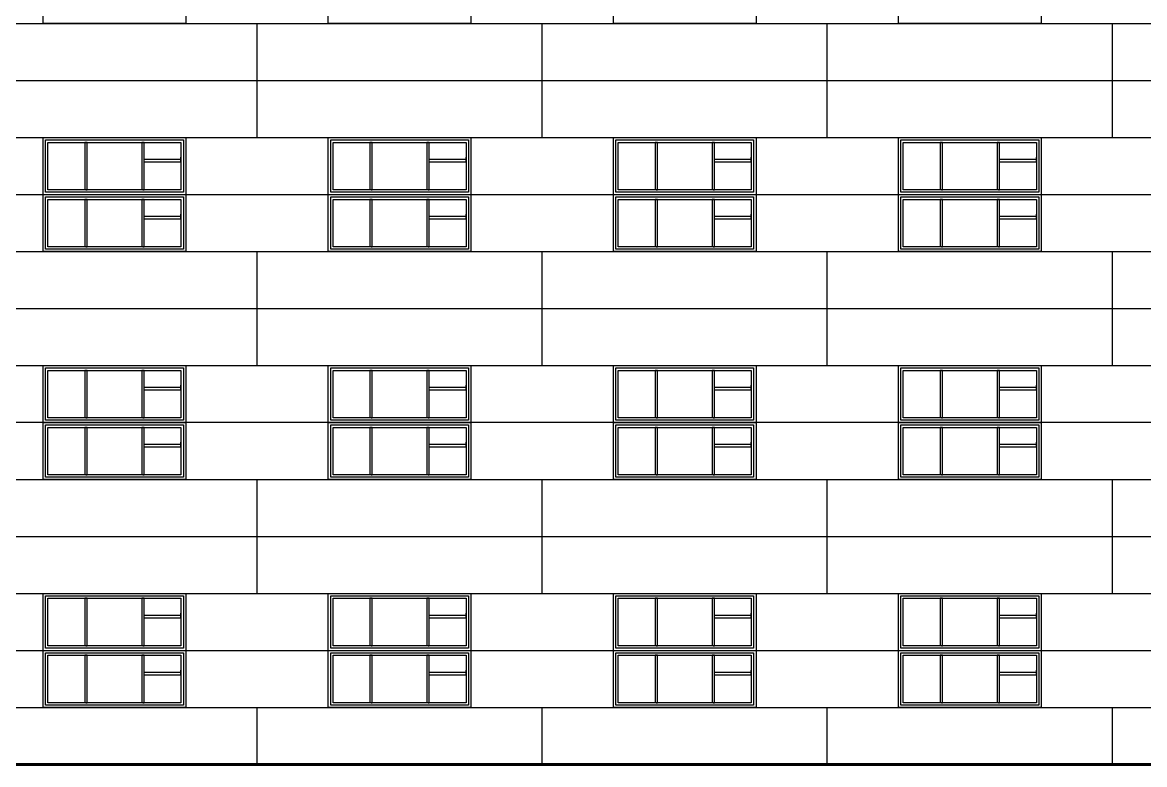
# Model space of a CAD drawing. Header units: millimetres. Extents: x -258526 to -95372, y 16759 to 83244.
# Drawn here: x -127750.7 to -127691.6, y 41460 to 41499 of the extents above; entities that cross this region are included whole.
import ezdxf

# ---------------------------------------------------------------- set-up
doc = ezdxf.new("R2010")
doc.units = ezdxf.units.MM
doc.header["$LTSCALE"] = 0.5
doc.layers.add('ТОНКИЕе', color=7, linetype='Continuous', lineweight=25)

msp = doc.modelspace()

# ---------------------------------------------------------------- linework, layer by layer
at = {"layer": 'ТОНКИЕе', "color": 0}
for points in [[(-127749.5718, 41498.9756), (-127749.5718, 41501.9756), (-127742.0718, 41501.9756), (-127742.0718, 41498.9756), (-127749.5718, 41498.9756), (-127749.5718, 41501.9756), (-127749.5718, 41504.9756), (-127742.0718, 41504.9756), (-127742.0718, 41501.9756)], [(-127734.5718, 41498.9756), (-127734.5718, 41501.9756), (-127727.0718, 41501.9756), (-127727.0718, 41498.9756), (-127734.5718, 41498.9756), (-127734.5718, 41501.9756), (-127734.5718, 41504.9756), (-127727.0718, 41504.9756), (-127727.0718, 41501.9756)], [(-127719.5718, 41498.9756), (-127719.5718, 41501.9756), (-127712.0718, 41501.9756), (-127712.0718, 41498.9756), (-127719.5718, 41498.9756), (-127719.5718, 41501.9756), (-127719.5718, 41504.9756), (-127712.0718, 41504.9756), (-127712.0718, 41501.9756)], [(-127704.5718, 41498.9756), (-127704.5718, 41501.9756), (-127697.0718, 41501.9756), (-127697.0718, 41498.9756), (-127704.5718, 41498.9756), (-127704.5718, 41501.9756), (-127704.5718, 41504.9756), (-127697.0718, 41504.9756), (-127697.0718, 41501.9756)], [(-127859.5718, 41495.9756), (-127859.5718, 41498.9756), (-127647.0718, 41498.9756)], [(-127738.3218, 41492.9756), (-127738.3218, 41498.9756)], [(-127738.3218, 41492.9756), (-127738.3218, 41498.9756)], [(-127723.3218, 41492.9756), (-127723.3218, 41498.9756)], [(-127723.3218, 41492.9756), (-127723.3218, 41498.9756)], [(-127708.3218, 41492.9756), (-127708.3218, 41498.9756)], [(-127708.3218, 41492.9756), (-127708.3218, 41498.9756)], [(-127693.3218, 41492.9756), (-127693.3218, 41498.9756)], [(-127693.3218, 41492.9756), (-127693.3218, 41498.9756)], [(-127859.5718, 41483.9756), (-127859.5718, 41495.9756), (-127647.0718, 41495.9756), (-127647.0718, 41483.9756)], [(-127859.5718, 41489.9756), (-127859.5718, 41492.9756), (-127647.0718, 41492.9756)], [(-127749.5718, 41486.9756), (-127749.5718, 41489.9756), (-127742.0718, 41489.9756), (-127742.0718, 41486.9756), (-127749.5718, 41486.9756), (-127749.5718, 41489.9756), (-127749.5718, 41492.9756), (-127742.0718, 41492.9756), (-127742.0718, 41489.9756)], [(-127734.5718, 41486.9756), (-127734.5718, 41489.9756), (-127727.0718, 41489.9756), (-127727.0718, 41486.9756), (-127734.5718, 41486.9756), (-127734.5718, 41489.9756), (-127734.5718, 41492.9756), (-127727.0718, 41492.9756), (-127727.0718, 41489.9756)], [(-127719.5718, 41486.9756), (-127719.5718, 41489.9756), (-127712.0718, 41489.9756), (-127712.0718, 41486.9756), (-127719.5718, 41486.9756), (-127719.5718, 41489.9756), (-127719.5718, 41492.9756), (-127712.0718, 41492.9756), (-127712.0718, 41489.9756)], [(-127704.5718, 41486.9756), (-127704.5718, 41489.9756), (-127697.0718, 41489.9756), (-127697.0718, 41486.9756), (-127704.5718, 41486.9756), (-127704.5718, 41489.9756), (-127704.5718, 41492.9756), (-127697.0718, 41492.9756), (-127697.0718, 41489.9756)], [(-127749.4468, 41490.1006), (-127749.4468, 41490.1006), (-127749.4468, 41490.1006), (-127749.4468, 41492.7256), (-127749.4468, 41492.8506), (-127742.3218, 41492.8506), (-127742.1968, 41492.8506), (-127742.1968, 41490.2256), (-127742.1968, 41490.1006), (-127749.4468, 41490.1006)], [(-127749.3218, 41490.2256), (-127749.3218, 41490.2256), (-127749.3218, 41492.7256), (-127749.3218, 41492.7256), (-127742.3218, 41492.7256), (-127742.3218, 41492.7256), (-127742.3218, 41490.2256), (-127742.3218, 41490.2256), (-127749.3218, 41490.2256)], [(-127747.3218, 41490.2256), (-127747.2906, 41490.2256), (-127747.3218, 41490.2256), (-127747.2593, 41490.2256), (-127747.2593, 41492.7256), (-127747.2593, 41492.7256), (-127747.3843, 41492.7256), (-127747.3843, 41490.2256)], [(-127744.3218, 41490.2256), (-127744.2906, 41490.2256), (-127744.3218, 41490.2256), (-127744.2593, 41490.2256), (-127744.2593, 41492.7256), (-127744.2593, 41492.7256), (-127744.3843, 41492.7256), (-127744.3843, 41490.2256)], [(-127734.4468, 41490.1006), (-127734.4468, 41490.1006), (-127734.4468, 41490.1006), (-127734.4468, 41492.7256), (-127734.4468, 41492.8506), (-127727.3218, 41492.8506), (-127727.1968, 41492.8506), (-127727.1968, 41490.2256), (-127727.1968, 41490.1006), (-127734.4468, 41490.1006)], [(-127734.3218, 41490.2256), (-127734.3218, 41490.2256), (-127734.3218, 41492.7256), (-127734.3218, 41492.7256), (-127727.3218, 41492.7256), (-127727.3218, 41492.7256), (-127727.3218, 41490.2256), (-127727.3218, 41490.2256), (-127734.3218, 41490.2256)], [(-127732.3218, 41490.2256), (-127732.2906, 41490.2256), (-127732.3218, 41490.2256), (-127732.2593, 41490.2256), (-127732.2593, 41492.7256), (-127732.2593, 41492.7256), (-127732.3843, 41492.7256), (-127732.3843, 41490.2256)], [(-127729.3218, 41490.2256), (-127729.2906, 41490.2256), (-127729.3218, 41490.2256), (-127729.2593, 41490.2256), (-127729.2593, 41492.7256), (-127729.2593, 41492.7256), (-127729.3843, 41492.7256), (-127729.3843, 41490.2256)], [(-127719.4468, 41490.1006), (-127719.4468, 41490.1006), (-127719.4468, 41490.1006), (-127719.4468, 41492.7256), (-127719.4468, 41492.8506), (-127712.3218, 41492.8506), (-127712.1968, 41492.8506), (-127712.1968, 41490.2256), (-127712.1968, 41490.1006), (-127719.4468, 41490.1006)], [(-127719.3218, 41490.2256), (-127719.3218, 41490.2256), (-127719.3218, 41492.7256), (-127719.3218, 41492.7256), (-127712.3218, 41492.7256), (-127712.3218, 41492.7256), (-127712.3218, 41490.2256), (-127712.3218, 41490.2256), (-127719.3218, 41490.2256)], [(-127717.3218, 41490.2256), (-127717.2906, 41490.2256), (-127717.3218, 41490.2256), (-127717.2593, 41490.2256), (-127717.2593, 41492.7256), (-127717.2593, 41492.7256), (-127717.3843, 41492.7256), (-127717.3843, 41490.2256)], [(-127714.3218, 41490.2256), (-127714.2906, 41490.2256), (-127714.3218, 41490.2256), (-127714.2593, 41490.2256), (-127714.2593, 41492.7256), (-127714.2593, 41492.7256), (-127714.3843, 41492.7256), (-127714.3843, 41490.2256)], [(-127704.4468, 41490.1006), (-127704.4468, 41490.1006), (-127704.4468, 41490.1006), (-127704.4468, 41492.7256), (-127704.4468, 41492.8506), (-127697.3218, 41492.8506), (-127697.1968, 41492.8506), (-127697.1968, 41490.2256), (-127697.1968, 41490.1006), (-127704.4468, 41490.1006)], [(-127704.3218, 41490.2256), (-127704.3218, 41490.2256), (-127704.3218, 41492.7256), (-127704.3218, 41492.7256), (-127697.3218, 41492.7256), (-127697.3218, 41492.7256), (-127697.3218, 41490.2256), (-127697.3218, 41490.2256), (-127704.3218, 41490.2256)], [(-127702.3218, 41490.2256), (-127702.2906, 41490.2256), (-127702.3218, 41490.2256), (-127702.2593, 41490.2256), (-127702.2593, 41492.7256), (-127702.2593, 41492.7256), (-127702.3843, 41492.7256), (-127702.3843, 41490.2256)], [(-127699.3218, 41490.2256), (-127699.2906, 41490.2256), (-127699.3218, 41490.2256), (-127699.2593, 41490.2256), (-127699.2593, 41492.7256), (-127699.2593, 41492.7256), (-127699.3843, 41492.7256), (-127699.3843, 41490.2256)], [(-127744.2593, 41491.701), (-127742.3218, 41491.701), (-127742.3218, 41491.701), (-127742.3218, 41491.951), (-127742.3218, 41491.826), (-127744.134, 41491.826), (-127744.2593, 41491.826)], [(-127729.2593, 41491.701), (-127727.3218, 41491.701), (-127727.3218, 41491.701), (-127727.3218, 41491.951), (-127727.3218, 41491.826), (-127729.134, 41491.826), (-127729.2593, 41491.826)], [(-127714.2593, 41491.701), (-127712.3218, 41491.701), (-127712.3218, 41491.701), (-127712.3218, 41491.951), (-127712.3218, 41491.826), (-127714.134, 41491.826), (-127714.2593, 41491.826)], [(-127699.2593, 41491.701), (-127697.3218, 41491.701), (-127697.3218, 41491.701), (-127697.3218, 41491.951), (-127697.3218, 41491.826), (-127699.134, 41491.826), (-127699.2593, 41491.826)], [(-127859.5718, 41486.9756), (-127859.5718, 41489.9756), (-127647.0718, 41489.9756)], [(-127749.4468, 41487.1006), (-127749.4468, 41487.1006), (-127749.4468, 41487.1006), (-127749.4468, 41489.7256), (-127749.4468, 41489.8506), (-127742.3218, 41489.8506), (-127742.1968, 41489.8506), (-127742.1968, 41487.2256), (-127742.1968, 41487.1006), (-127749.4468, 41487.1006)], [(-127749.3218, 41487.2256), (-127749.3218, 41487.2256), (-127749.3218, 41489.7256), (-127749.3218, 41489.7256), (-127742.3218, 41489.7256), (-127742.3218, 41489.7256), (-127742.3218, 41487.2256), (-127742.3218, 41487.2256), (-127749.3218, 41487.2256)], [(-127747.3218, 41487.2256), (-127747.2906, 41487.2256), (-127747.3218, 41487.2256), (-127747.2593, 41487.2256), (-127747.2593, 41489.7256), (-127747.2593, 41489.7256), (-127747.3843, 41489.7256), (-127747.3843, 41487.2256)], [(-127744.3218, 41487.2256), (-127744.2906, 41487.2256), (-127744.3218, 41487.2256), (-127744.2593, 41487.2256), (-127744.2593, 41489.7256), (-127744.2593, 41489.7256), (-127744.3843, 41489.7256), (-127744.3843, 41487.2256)], [(-127734.4468, 41487.1006), (-127734.4468, 41487.1006), (-127734.4468, 41487.1006), (-127734.4468, 41489.7256), (-127734.4468, 41489.8506), (-127727.3218, 41489.8506), (-127727.1968, 41489.8506), (-127727.1968, 41487.2256), (-127727.1968, 41487.1006), (-127734.4468, 41487.1006)], [(-127734.3218, 41487.2256), (-127734.3218, 41487.2256), (-127734.3218, 41489.7256), (-127734.3218, 41489.7256), (-127727.3218, 41489.7256), (-127727.3218, 41489.7256), (-127727.3218, 41487.2256), (-127727.3218, 41487.2256), (-127734.3218, 41487.2256)], [(-127732.3218, 41487.2256), (-127732.2906, 41487.2256), (-127732.3218, 41487.2256), (-127732.2593, 41487.2256), (-127732.2593, 41489.7256), (-127732.2593, 41489.7256), (-127732.3843, 41489.7256), (-127732.3843, 41487.2256)], [(-127729.3218, 41487.2256), (-127729.2906, 41487.2256), (-127729.3218, 41487.2256), (-127729.2593, 41487.2256), (-127729.2593, 41489.7256), (-127729.2593, 41489.7256), (-127729.3843, 41489.7256), (-127729.3843, 41487.2256)], [(-127719.4468, 41487.1006), (-127719.4468, 41487.1006), (-127719.4468, 41487.1006), (-127719.4468, 41489.7256), (-127719.4468, 41489.8506), (-127712.3218, 41489.8506), (-127712.1968, 41489.8506), (-127712.1968, 41487.2256), (-127712.1968, 41487.1006), (-127719.4468, 41487.1006)], [(-127719.3218, 41487.2256), (-127719.3218, 41487.2256), (-127719.3218, 41489.7256), (-127719.3218, 41489.7256), (-127712.3218, 41489.7256), (-127712.3218, 41489.7256), (-127712.3218, 41487.2256), (-127712.3218, 41487.2256), (-127719.3218, 41487.2256)], [(-127717.3218, 41487.2256), (-127717.2906, 41487.2256), (-127717.3218, 41487.2256), (-127717.2593, 41487.2256), (-127717.2593, 41489.7256), (-127717.2593, 41489.7256), (-127717.3843, 41489.7256), (-127717.3843, 41487.2256)], [(-127714.3218, 41487.2256), (-127714.2906, 41487.2256), (-127714.3218, 41487.2256), (-127714.2593, 41487.2256), (-127714.2593, 41489.7256), (-127714.2593, 41489.7256), (-127714.3843, 41489.7256), (-127714.3843, 41487.2256)], [(-127704.4468, 41487.1006), (-127704.4468, 41487.1006), (-127704.4468, 41487.1006), (-127704.4468, 41489.7256), (-127704.4468, 41489.8506), (-127697.3218, 41489.8506), (-127697.1968, 41489.8506), (-127697.1968, 41487.2256), (-127697.1968, 41487.1006), (-127704.4468, 41487.1006)], [(-127704.3218, 41487.2256), (-127704.3218, 41487.2256), (-127704.3218, 41489.7256), (-127704.3218, 41489.7256), (-127697.3218, 41489.7256), (-127697.3218, 41489.7256), (-127697.3218, 41487.2256), (-127697.3218, 41487.2256), (-127704.3218, 41487.2256)], [(-127702.3218, 41487.2256), (-127702.2906, 41487.2256), (-127702.3218, 41487.2256), (-127702.2593, 41487.2256), (-127702.2593, 41489.7256), (-127702.2593, 41489.7256), (-127702.3843, 41489.7256), (-127702.3843, 41487.2256)], [(-127699.3218, 41487.2256), (-127699.2906, 41487.2256), (-127699.3218, 41487.2256), (-127699.2593, 41487.2256), (-127699.2593, 41489.7256), (-127699.2593, 41489.7256), (-127699.3843, 41489.7256), (-127699.3843, 41487.2256)], [(-127744.2593, 41488.701), (-127742.3218, 41488.701), (-127742.3218, 41488.701), (-127742.3218, 41488.951), (-127742.3218, 41488.826), (-127744.134, 41488.826), (-127744.2593, 41488.826)], [(-127729.2593, 41488.701), (-127727.3218, 41488.701), (-127727.3218, 41488.701), (-127727.3218, 41488.951), (-127727.3218, 41488.826), (-127729.134, 41488.826), (-127729.2593, 41488.826)], [(-127714.2593, 41488.701), (-127712.3218, 41488.701), (-127712.3218, 41488.701), (-127712.3218, 41488.951), (-127712.3218, 41488.826), (-127714.134, 41488.826), (-127714.2593, 41488.826)], [(-127699.2593, 41488.701), (-127697.3218, 41488.701), (-127697.3218, 41488.701), (-127697.3218, 41488.951), (-127697.3218, 41488.826), (-127699.134, 41488.826), (-127699.2593, 41488.826)], [(-127859.5718, 41483.9756), (-127859.5718, 41486.9756), (-127647.0718, 41486.9756)], [(-127738.3218, 41480.9756), (-127738.3218, 41486.9756)], [(-127738.3218, 41480.9756), (-127738.3218, 41486.9756)], [(-127723.3218, 41480.9756), (-127723.3218, 41486.9756)], [(-127723.3218, 41480.9756), (-127723.3218, 41486.9756)], [(-127708.3218, 41480.9756), (-127708.3218, 41486.9756)], [(-127708.3218, 41480.9756), (-127708.3218, 41486.9756)], [(-127693.3218, 41480.9756), (-127693.3218, 41486.9756)], [(-127693.3218, 41480.9756), (-127693.3218, 41486.9756)], [(-127859.5718, 41471.9756), (-127859.5718, 41483.9756), (-127647.0718, 41483.9756), (-127647.0718, 41471.9756)], [(-127859.5718, 41477.9756), (-127859.5718, 41480.9756), (-127647.0718, 41480.9756)], [(-127749.5718, 41474.9756), (-127749.5718, 41477.9756), (-127742.0718, 41477.9756), (-127742.0718, 41474.9756), (-127749.5718, 41474.9756), (-127749.5718, 41477.9756), (-127749.5718, 41480.9756), (-127742.0718, 41480.9756), (-127742.0718, 41477.9756)], [(-127749.4468, 41478.1006), (-127749.4468, 41478.1006), (-127749.4468, 41478.1006), (-127749.4468, 41480.7256), (-127749.4468, 41480.8506), (-127742.3218, 41480.8506), (-127742.1968, 41480.8506), (-127742.1968, 41478.2256), (-127742.1968, 41478.1006), (-127749.4468, 41478.1006)], [(-127749.3218, 41478.2256), (-127749.3218, 41478.2256), (-127749.3218, 41480.7256), (-127749.3218, 41480.7256), (-127742.3218, 41480.7256), (-127742.3218, 41480.7256), (-127742.3218, 41478.2256), (-127742.3218, 41478.2256), (-127749.3218, 41478.2256)], [(-127747.3218, 41478.2256), (-127747.2906, 41478.2256), (-127747.3218, 41478.2256), (-127747.2593, 41478.2256), (-127747.2593, 41480.7256), (-127747.2593, 41480.7256), (-127747.3843, 41480.7256), (-127747.3843, 41478.2256)], [(-127744.3218, 41478.2256), (-127744.2906, 41478.2256), (-127744.3218, 41478.2256), (-127744.2593, 41478.2256), (-127744.2593, 41480.7256), (-127744.2593, 41480.7256), (-127744.3843, 41480.7256), (-127744.3843, 41478.2256)], [(-127734.5718, 41474.9756), (-127734.5718, 41477.9756), (-127727.0718, 41477.9756), (-127727.0718, 41474.9756), (-127734.5718, 41474.9756), (-127734.5718, 41477.9756), (-127734.5718, 41480.9756), (-127727.0718, 41480.9756), (-127727.0718, 41477.9756)], [(-127734.4468, 41478.1006), (-127734.4468, 41478.1006), (-127734.4468, 41478.1006), (-127734.4468, 41480.7256), (-127734.4468, 41480.8506), (-127727.3218, 41480.8506), (-127727.1968, 41480.8506), (-127727.1968, 41478.2256), (-127727.1968, 41478.1006), (-127734.4468, 41478.1006)], [(-127734.3218, 41478.2256), (-127734.3218, 41478.2256), (-127734.3218, 41480.7256), (-127734.3218, 41480.7256), (-127727.3218, 41480.7256), (-127727.3218, 41480.7256), (-127727.3218, 41478.2256), (-127727.3218, 41478.2256), (-127734.3218, 41478.2256)], [(-127732.3218, 41478.2256), (-127732.2906, 41478.2256), (-127732.3218, 41478.2256), (-127732.2593, 41478.2256), (-127732.2593, 41480.7256), (-127732.2593, 41480.7256), (-127732.3843, 41480.7256), (-127732.3843, 41478.2256)], [(-127729.3218, 41478.2256), (-127729.2906, 41478.2256), (-127729.3218, 41478.2256), (-127729.2593, 41478.2256), (-127729.2593, 41480.7256), (-127729.2593, 41480.7256), (-127729.3843, 41480.7256), (-127729.3843, 41478.2256)], [(-127719.5718, 41474.9756), (-127719.5718, 41477.9756), (-127712.0718, 41477.9756), (-127712.0718, 41474.9756), (-127719.5718, 41474.9756), (-127719.5718, 41477.9756), (-127719.5718, 41480.9756), (-127712.0718, 41480.9756), (-127712.0718, 41477.9756)], [(-127719.4468, 41478.1006), (-127719.4468, 41478.1006), (-127719.4468, 41478.1006), (-127719.4468, 41480.7256), (-127719.4468, 41480.8506), (-127712.3218, 41480.8506), (-127712.1968, 41480.8506), (-127712.1968, 41478.2256), (-127712.1968, 41478.1006), (-127719.4468, 41478.1006)], [(-127719.3218, 41478.2256), (-127719.3218, 41478.2256), (-127719.3218, 41480.7256), (-127719.3218, 41480.7256), (-127712.3218, 41480.7256), (-127712.3218, 41480.7256), (-127712.3218, 41478.2256), (-127712.3218, 41478.2256), (-127719.3218, 41478.2256)], [(-127717.3218, 41478.2256), (-127717.2906, 41478.2256), (-127717.3218, 41478.2256), (-127717.2593, 41478.2256), (-127717.2593, 41480.7256), (-127717.2593, 41480.7256), (-127717.3843, 41480.7256), (-127717.3843, 41478.2256)], [(-127714.3218, 41478.2256), (-127714.2906, 41478.2256), (-127714.3218, 41478.2256), (-127714.2593, 41478.2256), (-127714.2593, 41480.7256), (-127714.2593, 41480.7256), (-127714.3843, 41480.7256), (-127714.3843, 41478.2256)], [(-127704.5718, 41474.9756), (-127704.5718, 41477.9756), (-127697.0718, 41477.9756), (-127697.0718, 41474.9756), (-127704.5718, 41474.9756), (-127704.5718, 41477.9756), (-127704.5718, 41480.9756), (-127697.0718, 41480.9756), (-127697.0718, 41477.9756)], [(-127704.4468, 41478.1006), (-127704.4468, 41478.1006), (-127704.4468, 41478.1006), (-127704.4468, 41480.7256), (-127704.4468, 41480.8506), (-127697.3218, 41480.8506), (-127697.1968, 41480.8506), (-127697.1968, 41478.2256), (-127697.1968, 41478.1006), (-127704.4468, 41478.1006)], [(-127704.3218, 41478.2256), (-127704.3218, 41478.2256), (-127704.3218, 41480.7256), (-127704.3218, 41480.7256), (-127697.3218, 41480.7256), (-127697.3218, 41480.7256), (-127697.3218, 41478.2256), (-127697.3218, 41478.2256), (-127704.3218, 41478.2256)], [(-127702.3218, 41478.2256), (-127702.2906, 41478.2256), (-127702.3218, 41478.2256), (-127702.2593, 41478.2256), (-127702.2593, 41480.7256), (-127702.2593, 41480.7256), (-127702.3843, 41480.7256), (-127702.3843, 41478.2256)], [(-127699.3218, 41478.2256), (-127699.2906, 41478.2256), (-127699.3218, 41478.2256), (-127699.2593, 41478.2256), (-127699.2593, 41480.7256), (-127699.2593, 41480.7256), (-127699.3843, 41480.7256), (-127699.3843, 41478.2256)], [(-127744.2593, 41479.701), (-127742.3218, 41479.701), (-127742.3218, 41479.701), (-127742.3218, 41479.951), (-127742.3218, 41479.826), (-127744.134, 41479.826), (-127744.2593, 41479.826)], [(-127729.2593, 41479.701), (-127727.3218, 41479.701), (-127727.3218, 41479.701), (-127727.3218, 41479.951), (-127727.3218, 41479.826), (-127729.134, 41479.826), (-127729.2593, 41479.826)], [(-127714.2593, 41479.701), (-127712.3218, 41479.701), (-127712.3218, 41479.701), (-127712.3218, 41479.951), (-127712.3218, 41479.826), (-127714.134, 41479.826), (-127714.2593, 41479.826)], [(-127699.2593, 41479.701), (-127697.3218, 41479.701), (-127697.3218, 41479.701), (-127697.3218, 41479.951), (-127697.3218, 41479.826), (-127699.134, 41479.826), (-127699.2593, 41479.826)], [(-127647.0718, 41474.9756), (-127647.0718, 41477.9756), (-127854.5718, 41477.9756)], [(-127749.4468, 41475.1006), (-127749.4468, 41475.1006), (-127749.4468, 41475.1006), (-127749.4468, 41477.7256), (-127749.4468, 41477.8506), (-127742.3218, 41477.8506), (-127742.1968, 41477.8506), (-127742.1968, 41475.2256), (-127742.1968, 41475.1006), (-127749.4468, 41475.1006)], [(-127749.3218, 41475.2256), (-127749.3218, 41475.2256), (-127749.3218, 41477.7256), (-127749.3218, 41477.7256), (-127742.3218, 41477.7256), (-127742.3218, 41477.7256), (-127742.3218, 41475.2256), (-127742.3218, 41475.2256), (-127749.3218, 41475.2256)], [(-127747.3218, 41475.2256), (-127747.2906, 41475.2256), (-127747.3218, 41475.2256), (-127747.2593, 41475.2256), (-127747.2593, 41477.7256), (-127747.2593, 41477.7256), (-127747.3843, 41477.7256), (-127747.3843, 41475.2256)], [(-127744.3218, 41475.2256), (-127744.2906, 41475.2256), (-127744.3218, 41475.2256), (-127744.2593, 41475.2256), (-127744.2593, 41477.7256), (-127744.2593, 41477.7256), (-127744.3843, 41477.7256), (-127744.3843, 41475.2256)], [(-127734.4468, 41475.1006), (-127734.4468, 41475.1006), (-127734.4468, 41475.1006), (-127734.4468, 41477.7256), (-127734.4468, 41477.8506), (-127727.3218, 41477.8506), (-127727.1968, 41477.8506), (-127727.1968, 41475.2256), (-127727.1968, 41475.1006), (-127734.4468, 41475.1006)], [(-127734.3218, 41475.2256), (-127734.3218, 41475.2256), (-127734.3218, 41477.7256), (-127734.3218, 41477.7256), (-127727.3218, 41477.7256), (-127727.3218, 41477.7256), (-127727.3218, 41475.2256), (-127727.3218, 41475.2256), (-127734.3218, 41475.2256)], [(-127732.3218, 41475.2256), (-127732.2906, 41475.2256), (-127732.3218, 41475.2256), (-127732.2593, 41475.2256), (-127732.2593, 41477.7256), (-127732.2593, 41477.7256), (-127732.3843, 41477.7256), (-127732.3843, 41475.2256)], [(-127729.3218, 41475.2256), (-127729.2906, 41475.2256), (-127729.3218, 41475.2256), (-127729.2593, 41475.2256), (-127729.2593, 41477.7256), (-127729.2593, 41477.7256), (-127729.3843, 41477.7256), (-127729.3843, 41475.2256)], [(-127719.4468, 41475.1006), (-127719.4468, 41475.1006), (-127719.4468, 41475.1006), (-127719.4468, 41477.7256), (-127719.4468, 41477.8506), (-127712.3218, 41477.8506), (-127712.1968, 41477.8506), (-127712.1968, 41475.2256), (-127712.1968, 41475.1006), (-127719.4468, 41475.1006)], [(-127719.3218, 41475.2256), (-127719.3218, 41475.2256), (-127719.3218, 41477.7256), (-127719.3218, 41477.7256), (-127712.3218, 41477.7256), (-127712.3218, 41477.7256), (-127712.3218, 41475.2256), (-127712.3218, 41475.2256), (-127719.3218, 41475.2256)], [(-127717.3218, 41475.2256), (-127717.2906, 41475.2256), (-127717.3218, 41475.2256), (-127717.2593, 41475.2256), (-127717.2593, 41477.7256), (-127717.2593, 41477.7256), (-127717.3843, 41477.7256), (-127717.3843, 41475.2256)], [(-127714.3218, 41475.2256), (-127714.2906, 41475.2256), (-127714.3218, 41475.2256), (-127714.2593, 41475.2256), (-127714.2593, 41477.7256), (-127714.2593, 41477.7256), (-127714.3843, 41477.7256), (-127714.3843, 41475.2256)], [(-127704.4468, 41475.1006), (-127704.4468, 41475.1006), (-127704.4468, 41475.1006), (-127704.4468, 41477.7256), (-127704.4468, 41477.8506), (-127697.3218, 41477.8506), (-127697.1968, 41477.8506), (-127697.1968, 41475.2256), (-127697.1968, 41475.1006), (-127704.4468, 41475.1006)], [(-127704.3218, 41475.2256), (-127704.3218, 41475.2256), (-127704.3218, 41477.7256), (-127704.3218, 41477.7256), (-127697.3218, 41477.7256), (-127697.3218, 41477.7256), (-127697.3218, 41475.2256), (-127697.3218, 41475.2256), (-127704.3218, 41475.2256)], [(-127702.3218, 41475.2256), (-127702.2906, 41475.2256), (-127702.3218, 41475.2256), (-127702.2593, 41475.2256), (-127702.2593, 41477.7256), (-127702.2593, 41477.7256), (-127702.3843, 41477.7256), (-127702.3843, 41475.2256)], [(-127699.3218, 41475.2256), (-127699.2906, 41475.2256), (-127699.3218, 41475.2256), (-127699.2593, 41475.2256), (-127699.2593, 41477.7256), (-127699.2593, 41477.7256), (-127699.3843, 41477.7256), (-127699.3843, 41475.2256)], [(-127744.2593, 41476.701), (-127742.3218, 41476.701), (-127742.3218, 41476.701), (-127742.3218, 41476.951), (-127742.3218, 41476.826), (-127744.134, 41476.826), (-127744.2593, 41476.826)], [(-127729.2593, 41476.701), (-127727.3218, 41476.701), (-127727.3218, 41476.701), (-127727.3218, 41476.951), (-127727.3218, 41476.826), (-127729.134, 41476.826), (-127729.2593, 41476.826)], [(-127714.2593, 41476.701), (-127712.3218, 41476.701), (-127712.3218, 41476.701), (-127712.3218, 41476.951), (-127712.3218, 41476.826), (-127714.134, 41476.826), (-127714.2593, 41476.826)], [(-127699.2593, 41476.701), (-127697.3218, 41476.701), (-127697.3218, 41476.701), (-127697.3218, 41476.951), (-127697.3218, 41476.826), (-127699.134, 41476.826), (-127699.2593, 41476.826)], [(-127859.5718, 41471.9756), (-127859.5718, 41474.9756), (-127647.0718, 41474.9756)], [(-127738.3218, 41468.9756), (-127738.3218, 41474.9756)], [(-127738.3218, 41468.9756), (-127738.3218, 41474.9756)], [(-127723.3218, 41468.9756), (-127723.3218, 41474.9756)], [(-127723.3218, 41468.9756), (-127723.3218, 41474.9756)], [(-127708.3218, 41468.9756), (-127708.3218, 41474.9756)], [(-127708.3218, 41468.9756), (-127708.3218, 41474.9756)], [(-127693.3218, 41468.9756), (-127693.3218, 41474.9756)], [(-127693.3218, 41468.9756), (-127693.3218, 41474.9756)], [(-127859.5718, 41459.9756), (-127859.5718, 41471.9756), (-127647.0718, 41471.9756), (-127647.0718, 41459.9756)], [(-127859.5718, 41465.9756), (-127859.5718, 41468.9756), (-127647.0718, 41468.9756)], [(-127749.5718, 41462.9756), (-127749.5718, 41465.9756), (-127742.0718, 41465.9756), (-127742.0718, 41462.9756), (-127749.5718, 41462.9756), (-127749.5718, 41465.9756), (-127749.5718, 41468.9756), (-127742.0718, 41468.9756), (-127742.0718, 41465.9756)], [(-127749.4468, 41466.1006), (-127749.4468, 41466.1006), (-127749.4468, 41466.1006), (-127749.4468, 41468.7256), (-127749.4468, 41468.8506), (-127742.3218, 41468.8506), (-127742.1968, 41468.8506), (-127742.1968, 41466.2256), (-127742.1968, 41466.1006), (-127749.4468, 41466.1006)], [(-127749.3218, 41466.2256), (-127749.3218, 41466.2256), (-127749.3218, 41468.7256), (-127749.3218, 41468.7256), (-127742.3218, 41468.7256), (-127742.3218, 41468.7256), (-127742.3218, 41466.2256), (-127742.3218, 41466.2256), (-127749.3218, 41466.2256)], [(-127747.3218, 41466.2256), (-127747.2906, 41466.2256), (-127747.3218, 41466.2256), (-127747.2593, 41466.2256), (-127747.2593, 41468.7256), (-127747.2593, 41468.7256), (-127747.3843, 41468.7256), (-127747.3843, 41466.2256)], [(-127744.3218, 41466.2256), (-127744.2906, 41466.2256), (-127744.3218, 41466.2256), (-127744.2593, 41466.2256), (-127744.2593, 41468.7256), (-127744.2593, 41468.7256), (-127744.3843, 41468.7256), (-127744.3843, 41466.2256)], [(-127734.5718, 41462.9756), (-127734.5718, 41465.9756), (-127727.0718, 41465.9756), (-127727.0718, 41462.9756), (-127734.5718, 41462.9756), (-127734.5718, 41465.9756), (-127734.5718, 41468.9756), (-127727.0718, 41468.9756), (-127727.0718, 41465.9756)], [(-127734.4468, 41466.1006), (-127734.4468, 41466.1006), (-127734.4468, 41466.1006), (-127734.4468, 41468.7256), (-127734.4468, 41468.8506), (-127727.3218, 41468.8506), (-127727.1968, 41468.8506), (-127727.1968, 41466.2256), (-127727.1968, 41466.1006), (-127734.4468, 41466.1006)], [(-127734.3218, 41466.2256), (-127734.3218, 41466.2256), (-127734.3218, 41468.7256), (-127734.3218, 41468.7256), (-127727.3218, 41468.7256), (-127727.3218, 41468.7256), (-127727.3218, 41466.2256), (-127727.3218, 41466.2256), (-127734.3218, 41466.2256)], [(-127732.3218, 41466.2256), (-127732.2906, 41466.2256), (-127732.3218, 41466.2256), (-127732.2593, 41466.2256), (-127732.2593, 41468.7256), (-127732.2593, 41468.7256), (-127732.3843, 41468.7256), (-127732.3843, 41466.2256)], [(-127729.3218, 41466.2256), (-127729.2906, 41466.2256), (-127729.3218, 41466.2256), (-127729.2593, 41466.2256), (-127729.2593, 41468.7256), (-127729.2593, 41468.7256), (-127729.3843, 41468.7256), (-127729.3843, 41466.2256)], [(-127719.5718, 41462.9756), (-127719.5718, 41465.9756), (-127712.0718, 41465.9756), (-127712.0718, 41462.9756), (-127719.5718, 41462.9756), (-127719.5718, 41465.9756), (-127719.5718, 41468.9756), (-127712.0718, 41468.9756), (-127712.0718, 41465.9756)], [(-127719.4468, 41466.1006), (-127719.4468, 41466.1006), (-127719.4468, 41466.1006), (-127719.4468, 41468.7256), (-127719.4468, 41468.8506), (-127712.3218, 41468.8506), (-127712.1968, 41468.8506), (-127712.1968, 41466.2256), (-127712.1968, 41466.1006), (-127719.4468, 41466.1006)], [(-127719.3218, 41466.2256), (-127719.3218, 41466.2256), (-127719.3218, 41468.7256), (-127719.3218, 41468.7256), (-127712.3218, 41468.7256), (-127712.3218, 41468.7256), (-127712.3218, 41466.2256), (-127712.3218, 41466.2256), (-127719.3218, 41466.2256)], [(-127717.3218, 41466.2256), (-127717.2906, 41466.2256), (-127717.3218, 41466.2256), (-127717.2593, 41466.2256), (-127717.2593, 41468.7256), (-127717.2593, 41468.7256), (-127717.3843, 41468.7256), (-127717.3843, 41466.2256)], [(-127714.3218, 41466.2256), (-127714.2906, 41466.2256), (-127714.3218, 41466.2256), (-127714.2593, 41466.2256), (-127714.2593, 41468.7256), (-127714.2593, 41468.7256), (-127714.3843, 41468.7256), (-127714.3843, 41466.2256)], [(-127704.5718, 41462.9756), (-127704.5718, 41465.9756), (-127697.0718, 41465.9756), (-127697.0718, 41462.9756), (-127704.5718, 41462.9756), (-127704.5718, 41465.9756), (-127704.5718, 41468.9756), (-127697.0718, 41468.9756), (-127697.0718, 41465.9756)], [(-127704.4468, 41466.1006), (-127704.4468, 41466.1006), (-127704.4468, 41466.1006), (-127704.4468, 41468.7256), (-127704.4468, 41468.8506), (-127697.3218, 41468.8506), (-127697.1968, 41468.8506), (-127697.1968, 41466.2256), (-127697.1968, 41466.1006), (-127704.4468, 41466.1006)], [(-127704.3218, 41466.2256), (-127704.3218, 41466.2256), (-127704.3218, 41468.7256), (-127704.3218, 41468.7256), (-127697.3218, 41468.7256), (-127697.3218, 41468.7256), (-127697.3218, 41466.2256), (-127697.3218, 41466.2256), (-127704.3218, 41466.2256)], [(-127702.3218, 41466.2256), (-127702.2906, 41466.2256), (-127702.3218, 41466.2256), (-127702.2593, 41466.2256), (-127702.2593, 41468.7256), (-127702.2593, 41468.7256), (-127702.3843, 41468.7256), (-127702.3843, 41466.2256)], [(-127699.3218, 41466.2256), (-127699.2906, 41466.2256), (-127699.3218, 41466.2256), (-127699.2593, 41466.2256), (-127699.2593, 41468.7256), (-127699.2593, 41468.7256), (-127699.3843, 41468.7256), (-127699.3843, 41466.2256)], [(-127744.2593, 41467.701), (-127742.3218, 41467.701), (-127742.3218, 41467.701), (-127742.3218, 41467.951), (-127742.3218, 41467.826), (-127744.134, 41467.826), (-127744.2593, 41467.826)], [(-127729.2593, 41467.701), (-127727.3218, 41467.701), (-127727.3218, 41467.701), (-127727.3218, 41467.951), (-127727.3218, 41467.826), (-127729.134, 41467.826), (-127729.2593, 41467.826)], [(-127714.2593, 41467.701), (-127712.3218, 41467.701), (-127712.3218, 41467.701), (-127712.3218, 41467.951), (-127712.3218, 41467.826), (-127714.134, 41467.826), (-127714.2593, 41467.826)], [(-127699.2593, 41467.701), (-127697.3218, 41467.701), (-127697.3218, 41467.701), (-127697.3218, 41467.951), (-127697.3218, 41467.826), (-127699.134, 41467.826), (-127699.2593, 41467.826)], [(-127859.5718, 41462.9756), (-127859.5718, 41465.9756), (-127854.5718, 41465.9756), (-127647.0718, 41465.9756)], [(-127749.4468, 41463.1006), (-127749.4468, 41463.1006), (-127749.4468, 41463.1006), (-127749.4468, 41465.7256), (-127749.4468, 41465.8506), (-127742.3218, 41465.8506), (-127742.1968, 41465.8506), (-127742.1968, 41463.2256), (-127742.1968, 41463.1006), (-127749.4468, 41463.1006)], [(-127734.4468, 41463.1006), (-127734.4468, 41463.1006), (-127734.4468, 41463.1006), (-127734.4468, 41465.7256), (-127734.4468, 41465.8506), (-127727.3218, 41465.8506), (-127727.1968, 41465.8506), (-127727.1968, 41463.2256), (-127727.1968, 41463.1006), (-127734.4468, 41463.1006)], [(-127719.4468, 41463.1006), (-127719.4468, 41463.1006), (-127719.4468, 41463.1006), (-127719.4468, 41465.7256), (-127719.4468, 41465.8506), (-127712.3218, 41465.8506), (-127712.1968, 41465.8506), (-127712.1968, 41463.2256), (-127712.1968, 41463.1006), (-127719.4468, 41463.1006)], [(-127704.4468, 41463.1006), (-127704.4468, 41463.1006), (-127704.4468, 41463.1006), (-127704.4468, 41465.7256), (-127704.4468, 41465.8506), (-127697.3218, 41465.8506), (-127697.1968, 41465.8506), (-127697.1968, 41463.2256), (-127697.1968, 41463.1006), (-127704.4468, 41463.1006)], [(-127749.3218, 41463.2256), (-127749.3218, 41463.2256), (-127749.3218, 41465.7256), (-127749.3218, 41465.7256), (-127742.3218, 41465.7256), (-127742.3218, 41465.7256), (-127742.3218, 41463.2256), (-127742.3218, 41463.2256), (-127749.3218, 41463.2256)], [(-127747.3218, 41463.2256), (-127747.2906, 41463.2256), (-127747.3218, 41463.2256), (-127747.2593, 41463.2256), (-127747.2593, 41465.7256), (-127747.2593, 41465.7256), (-127747.3843, 41465.7256), (-127747.3843, 41463.2256)], [(-127744.3218, 41463.2256), (-127744.2906, 41463.2256), (-127744.3218, 41463.2256), (-127744.2593, 41463.2256), (-127744.2593, 41465.7256), (-127744.2593, 41465.7256), (-127744.3843, 41465.7256), (-127744.3843, 41463.2256)], [(-127734.3218, 41463.2256), (-127734.3218, 41463.2256), (-127734.3218, 41465.7256), (-127734.3218, 41465.7256), (-127727.3218, 41465.7256), (-127727.3218, 41465.7256), (-127727.3218, 41463.2256), (-127727.3218, 41463.2256), (-127734.3218, 41463.2256)], [(-127732.3218, 41463.2256), (-127732.2906, 41463.2256), (-127732.3218, 41463.2256), (-127732.2593, 41463.2256), (-127732.2593, 41465.7256), (-127732.2593, 41465.7256), (-127732.3843, 41465.7256), (-127732.3843, 41463.2256)], [(-127729.3218, 41463.2256), (-127729.2906, 41463.2256), (-127729.3218, 41463.2256), (-127729.2593, 41463.2256), (-127729.2593, 41465.7256), (-127729.2593, 41465.7256), (-127729.3843, 41465.7256), (-127729.3843, 41463.2256)], [(-127719.3218, 41463.2256), (-127719.3218, 41463.2256), (-127719.3218, 41465.7256), (-127719.3218, 41465.7256), (-127712.3218, 41465.7256), (-127712.3218, 41465.7256), (-127712.3218, 41463.2256), (-127712.3218, 41463.2256), (-127719.3218, 41463.2256)], [(-127717.3218, 41463.2256), (-127717.2906, 41463.2256), (-127717.3218, 41463.2256), (-127717.2593, 41463.2256), (-127717.2593, 41465.7256), (-127717.2593, 41465.7256), (-127717.3843, 41465.7256), (-127717.3843, 41463.2256)], [(-127714.3218, 41463.2256), (-127714.2906, 41463.2256), (-127714.3218, 41463.2256), (-127714.2593, 41463.2256), (-127714.2593, 41465.7256), (-127714.2593, 41465.7256), (-127714.3843, 41465.7256), (-127714.3843, 41463.2256)], [(-127704.3218, 41463.2256), (-127704.3218, 41463.2256), (-127704.3218, 41465.7256), (-127704.3218, 41465.7256), (-127697.3218, 41465.7256), (-127697.3218, 41465.7256), (-127697.3218, 41463.2256), (-127697.3218, 41463.2256), (-127704.3218, 41463.2256)], [(-127702.3218, 41463.2256), (-127702.2906, 41463.2256), (-127702.3218, 41463.2256), (-127702.2593, 41463.2256), (-127702.2593, 41465.7256), (-127702.2593, 41465.7256), (-127702.3843, 41465.7256), (-127702.3843, 41463.2256)], [(-127699.3218, 41463.2256), (-127699.2906, 41463.2256), (-127699.3218, 41463.2256), (-127699.2593, 41463.2256), (-127699.2593, 41465.7256), (-127699.2593, 41465.7256), (-127699.3843, 41465.7256), (-127699.3843, 41463.2256)], [(-127744.2593, 41464.701), (-127742.3218, 41464.701), (-127742.3218, 41464.701), (-127742.3218, 41464.951), (-127742.3218, 41464.826), (-127744.134, 41464.826), (-127744.2593, 41464.826)], [(-127729.2593, 41464.701), (-127727.3218, 41464.701), (-127727.3218, 41464.701), (-127727.3218, 41464.951), (-127727.3218, 41464.826), (-127729.134, 41464.826), (-127729.2593, 41464.826)], [(-127714.2593, 41464.701), (-127712.3218, 41464.701), (-127712.3218, 41464.701), (-127712.3218, 41464.951), (-127712.3218, 41464.826), (-127714.134, 41464.826), (-127714.2593, 41464.826)], [(-127699.2593, 41464.701), (-127697.3218, 41464.701), (-127697.3218, 41464.701), (-127697.3218, 41464.951), (-127697.3218, 41464.826), (-127699.134, 41464.826), (-127699.2593, 41464.826)], [(-127859.5718, 41459.9756), (-127859.5718, 41462.9756), (-127647.0718, 41462.9756)], [(-127753.3218, 41459.9756), (-127738.3218, 41459.9756), (-127738.3218, 41462.9756)], [(-127753.3218, 41459.9756), (-127738.3218, 41459.9756), (-127738.3218, 41462.9756)], [(-127738.3218, 41459.9756), (-127723.3218, 41459.9756), (-127723.3218, 41462.9756)], [(-127738.3218, 41459.9756), (-127723.3218, 41459.9756), (-127723.3218, 41462.9756)], [(-127723.3218, 41459.9756), (-127708.3218, 41459.9756), (-127708.3218, 41462.9756)], [(-127723.3218, 41459.9756), (-127708.3218, 41459.9756), (-127708.3218, 41462.9756)], [(-127708.3218, 41459.9756), (-127693.3218, 41459.9756), (-127693.3218, 41462.9756)], [(-127708.3218, 41459.9756), (-127693.3218, 41459.9756), (-127693.3218, 41462.9756)], [(-127693.3218, 41459.9756), (-127678.3218, 41459.9756), (-127678.3218, 41462.9756)], [(-127859.5718, 41459.9756), (-127647.0718, 41459.9756)]]:
    msp.add_lwpolyline(points, dxfattribs=at)
at = {"layer": 'ТОНКИЕе', "color": 0, "lineweight": 60}
msp.add_lwpolyline([(-127859.5718, 41459.9756), (-127864.6561, 41459.9756), (-127642.766, 41459.9756)], dxfattribs=at)

doc.saveas('drawing.dxf')
